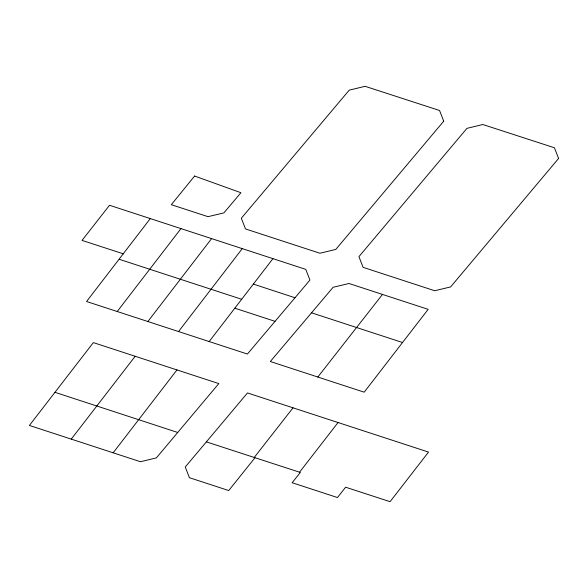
<?xml version="1.0" encoding="UTF-8"?>
<svg xmlns="http://www.w3.org/2000/svg" width="588" height="588" viewBox="0 0 588 588"><rect width="100%" height="100%" fill="white"/><g stroke="black" fill="none" stroke-linecap="round" stroke-linejoin="round"><path stroke-width="0.88" d="M123.524 253.891L82.041 240.396L109.537 205.271L305.775 269.377L309.935 280.079L247.401 354.042L86.576 301.504L150.3 218.589M117.218 311.508L180.972 228.607M211.599 238.61L147.875 321.526M178.546 331.544L242.263 248.628M113.153 452.811L176.981 369.925M209.174 341.547L272.928 258.654M54.956 392.314L29.4 425.447L140.458 461.727L156.357 457.898L218.809 383.589L93.345 342.606L54.956 392.314L177.723 432.474M71.266 439.126L135.174 356.269M402.53 342.517L364.185 392.181L270.318 361.517L333.117 287.282L349 283.497L428.16 309.347L402.53 342.517L311.522 312.809M206.373 441.875L299.542 472.208L338.049 422.529M254.236 457.457L293.03 407.829M317.814 377.033L382.479 294.426M255.001 457.707L228.732 490.554L189.417 477.699L185.257 466.997L247.482 392.946L428.534 452.084L390.072 501.682L345.626 487.209L337.461 497.536L292.14 482.733L300.336 472.451L299.542 472.208M241.683 299.27L119.32 259.315M253.369 284.092L294.992 297.749M234.832 308.178L275.044 321.349M194.599 176.04L171.306 204.697L208.027 216.671L223.91 212.885L240.911 192.71L194.599 176.04M443.727 121.172L335.792 249.43L319.901 253.237L245.497 228.93L241.337 218.229L349.228 90.148L365.119 86.318L439.559 110.493L443.727 121.172M558.6 158.451L450.606 286.929L434.716 290.737L363.097 267.349L358.937 256.647L466.945 128.353L482.807 124.516L554.403 147.764L558.6 158.451"/></g></svg>
